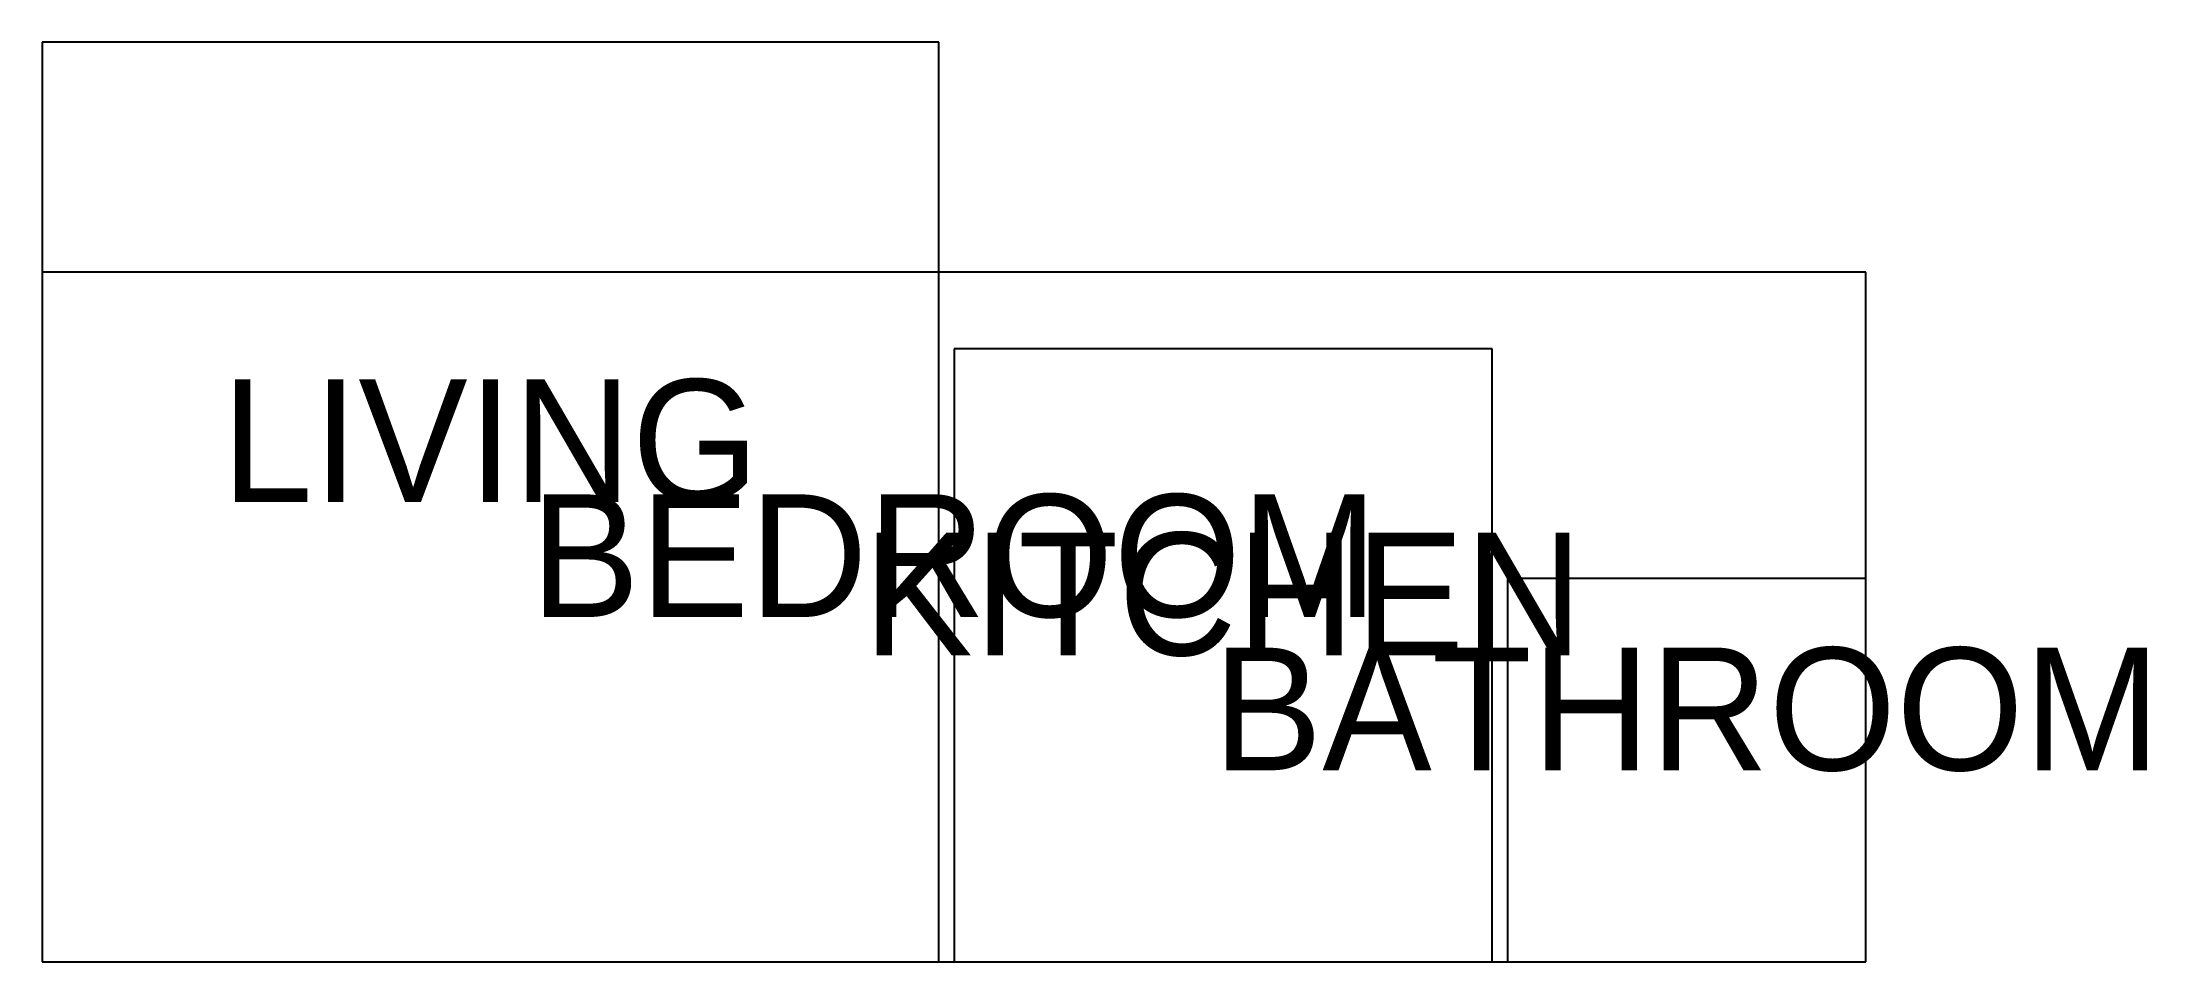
# Model space of a CAD drawing. Header units: metres. Extents: x 0 to 13.7, y 0 to 6.
import ezdxf
from ezdxf.enums import TextEntityAlignment as Align

# ---------------------------------------------------------------- set-up
doc = ezdxf.new("R2010")
doc.units = ezdxf.units.M

msp = doc.modelspace()

# ---------------------------------------------------------------- linework, layer by layer
at = {"layer": 'WALLS'}
for p, q in [((5.85, 6), (0, 6)), ((0, 6), (0, 0)), ((5.85, 0), (5.85, 6)), ((11.9, 4.5), (0, 4.5)), ((0, 4.5), (0, 0)), ((11.9, 0), (11.9, 4.5)), ((9.46, 4), (5.95, 4)), ((5.95, 4), (5.95, 0)), ((9.46, 0), (9.46, 4)), ((11.9, 2.5), (9.56, 2.5)), ((9.56, 2.5), (9.56, 0)), ((11.9, 0), (11.9, 2.5)), ((0, 0), (5.85, 0)), ((0, 0), (11.9, 0)), ((5.95, 0), (9.46, 0)), ((9.56, 0), (11.9, 0))]:
    msp.add_line(p, q, dxfattribs=at)

# ---------------------------------------------------------------- texts
at = {"layer": 'LABELS'}
for s, p in [('LIVING', (2.925, 3)), ('BEDROOM', (5.95, 2.25)), ('KITCHEN', (7.705, 2)), ('BATHROOM', (10.73, 1.25))]:
    msp.add_text(s, height=0.8, dxfattribs=at).set_placement(p, align=Align.CENTER)

doc.saveas('drawing.dxf')
